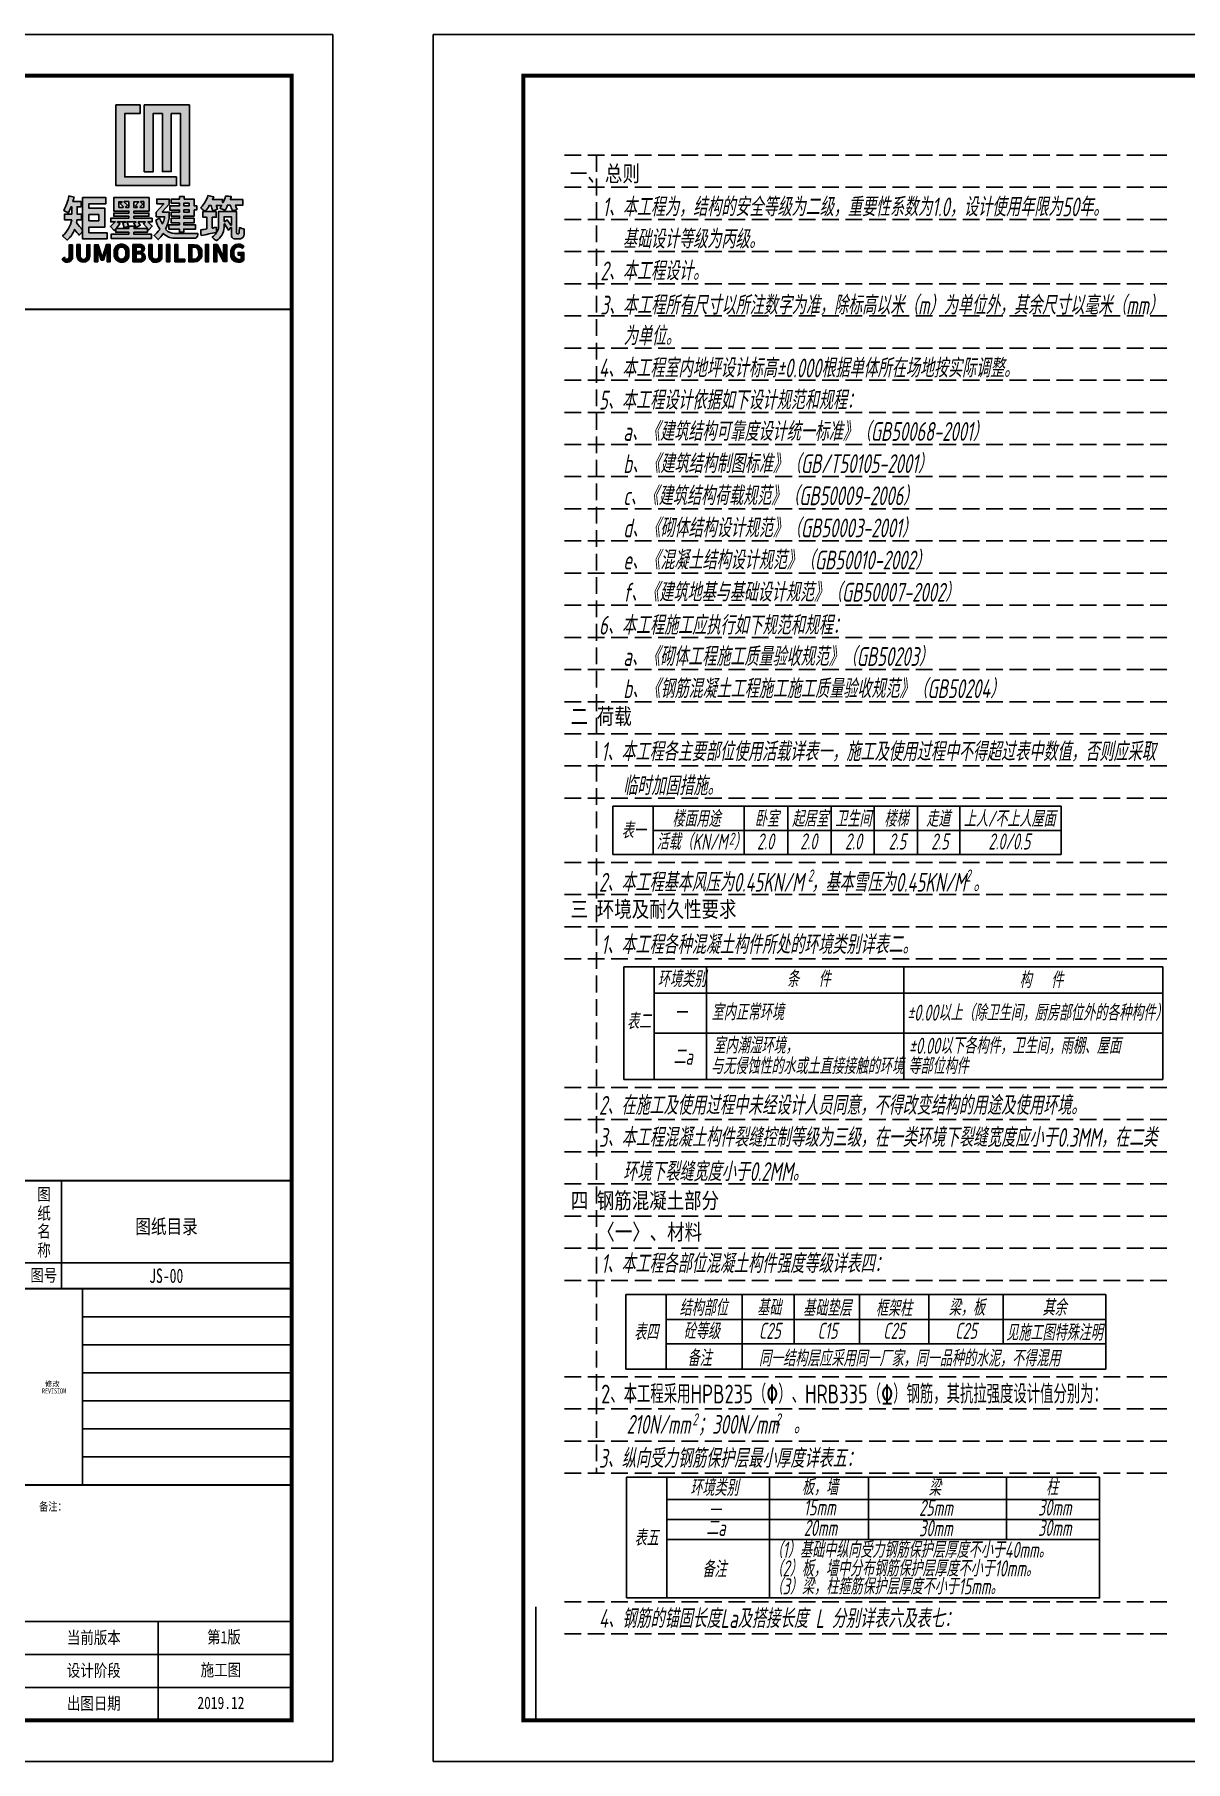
# Model space of a CAD drawing. Header units: millimetres. Extents: x -807114 to 146922, y -468455 to -61603.
# Drawn here: x -582451 to -565260, y -194715 to -168930 of the extents above; entities that cross this region are included whole.
import ezdxf
from ezdxf.enums import TextEntityAlignment as Align

# ---------------------------------------------------------------- set-up
doc = ezdxf.new("R2010")
doc.units = ezdxf.units.MM
doc.header["$LTSCALE"] = 1000
doc.linetypes.add('DASH', pattern=[0.35, 0.25, -0.1])
for name, color, linetype in [('PUB_TEXT', 3, 'Continuous'), ('PUB_TITLE', 4, 'Continuous'), ('YH图签', 7, 'Continuous'), ('建-文字', 7, 'Continuous'), ('标注1', 7, 'Continuous')]:
    doc.layers.add(name, color=color, linetype=linetype)
doc.styles.add('DIM_FONT', font='tssdeng.shx', dxfattribs={"width": 0.7, "bigfont": 'tssdchn.shx'})
doc.styles.add('TEXT', font='gbeitc.shx', dxfattribs={"width": 0.85, "bigfont": 'hztxt.shx'})
doc.styles.add('uni-黑体', font='simhei.ttf')
doc.styles.add('ZDBOX', font='simsun.ttc', dxfattribs={"width": 0.7})
doc.styles.add('宋体', font='simsun.ttc', dxfattribs={"width": 0.8})
doc.styles.add('黑体', font='', dxfattribs={"width": 0.85})
doc.styles.get('黑体').set_extended_font_data('SimHei')

# ---------------------------------------------------------------- blocks, each defined once
blk = doc.blocks.new('rdfhdghkyouy')
h = blk.add_hatch(color=1)
h.dxf.hatch_style = 1
h.paths.add_polyline_path([(2159971.7, 406811.8), (2159998.1, 406811.8), (2159998.1, 406826.8), (2159956.5, 406826.8), (2159956.5, 406688.1), (2160060.7, 406688.1), (2160060.7, 406703), (2159971.7, 406703)])
h = blk.add_hatch(color=1)
h.dxf.hatch_style = 1
h.paths.add_polyline_path([(2160036.5, 406712), (2160051.7, 406712), (2160051.7, 406811.7), (2160067.7, 406811.7), (2160067.7, 406687.9), (2160083, 406687.9), (2160083, 406826.8), (2160005.4, 406826.8), (2160005.4, 406711.8), (2160020.5, 406711.8), (2160020.5, 406811.7), (2160036.5, 406811.7)])
h = blk.add_hatch(color=256)
h.dxf.hatch_style = 1
h.paths.add_polyline_path([(2160122.1, 406633.7), (2160129.2, 406633.7), (2160129.2, 406643.4), (2160106.1, 406643.4), (2160106.1, 406633.6), (2160113.2, 406633.6), (2160113.2, 406613.7, -0.0265), (2160102.5, 406611.9, 0.097106), (2160103.4, 406602.3, -0.005713), (2160129.2, 406607.1, 0.05), (2160129.3, 406616.5, 0.024926), (2160123, 406615, -0.515318), (2160122.1, 406615.5)])
h.paths.add_polyline_path([(2160164, 406643.4), (2160132.9, 406643.4), (2160132.9, 406614.9, -0.1854), (2160122.3, 406599.4, 0.144295), (2160129.6, 406593.4, 0.244594), (2160142.6, 406615.8), (2160142.6, 406622), (2160143.5, 406622), (2160150.1, 406611.1), (2160154.2, 406615.8), (2160155.2, 406615.8), (2160155.2, 406602.9, 0.365184), (2160160.4, 406596.2), (2160170.6, 406596.2, 0.348371), (2160177.2, 406604.6), (2160177.2, 406613.1, 0.011482), (2160169.4, 406615.8), (2160169.4, 406612.2), (2160168.3, 406612.2), (2160168.3, 406606, -0.574481), (2160164, 406606.5)])
h.paths.add_polyline_path([(2160142.7, 406634.5), (2160155.1, 406634.5), (2160155.1, 406620.2), (2160154.2, 406620.2), (2160147.7, 406629.4), (2160144.4, 406626.5), (2160142.7, 406626.5)], flags=16)
h.paths.add_polyline_path([(2160174.7, 406663.9), (2160153.4, 406663.9, 0.07162), (2160154.8, 406669.2, 0.023398), (2160145.3, 406670, -0.080777), (2160140.6, 406658.7), (2160139.9, 406658.7), (2160139.9, 406664.1), (2160122.5, 406664.1, 0.117099), (2160124.9, 406668.9, -0.03015), (2160114.9, 406670.9, -0.103994), (2160102.7, 406650.1, 0.130817), (2160110.2, 406644, 0.122166), (2160116.8, 406653.9), (2160120.3, 406653.9, 0.044245), (2160123.2, 406645.1, 0.137588), (2160131.5, 406647.7, -0.103032), (2160129.3, 406654), (2160138.3, 406654), (2160138.3, 406653.4, -0.005915), (2160135.5, 406649.3, 0.08158), (2160144.3, 406645.8, 0.192586), (2160148, 406654.1), (2160153.2, 406654.1, 0.071285), (2160157.1, 406645.4, 0.167739), (2160165.3, 406647.5, -0.147898), (2160162.2, 406654.1), (2160174.7, 406654.1)])
h = blk.add_hatch(color=256)
h.dxf.hatch_style = 1
h.paths.add_polyline_path([(2159889.6, 406639), (2159889.6, 406651.5), (2159896.6, 406651.5), (2159896.6, 406660.4), (2159882.5, 406660.4, 0.075426), (2159884.5, 406668.2, 0.02828), (2159875.5, 406670.1, -0.101092), (2159866.7, 406645.4, 0.098123), (2159875.1, 406641.4, 0.05359), (2159879.3, 406651.5, -0.000618), (2159880.6, 406651.5), (2159880.6, 406639), (2159868.1, 406639), (2159868.1, 406629.1), (2159880.5, 406629.1, -0.17747), (2159864.8, 406601.7), (2159872.5, 406594.2, 0.125187), (2159885, 406612.1, -0.632942), (2159886.1, 406612.2, 0.035284), (2159893.2, 406602.9, 0.043167), (2159899.3, 406608.9), (2159899.3, 406611.4, -0.026646), (2159888.8, 406624.5, 0.19173), (2159889.4, 406629.1), (2159897.5, 406629.1), (2159897.5, 406639)])
h = blk.add_hatch(color=256)
h.dxf.hatch_style = 1
h.paths.add_polyline_path([(2159899.3, 406596.2), (2159941.3, 406596.2), (2159941.3, 406607), (2159910.1, 406607), (2159910.1, 406616.7), (2159937.6, 406616.7), (2159937.6, 406648.9), (2159910.1, 406648.9), (2159910.1, 406656.7), (2159939.4, 406656.7), (2159939.4, 406667.5), (2159899.3, 406667.5)])
h.paths.add_polyline_path([(2159910, 406638.1), (2159926.9, 406638.1), (2159926.9, 406627.4), (2159910, 406627.4)], flags=16)
h = blk.add_hatch(color=256)
h.dxf.hatch_style = 1
h.paths.add_polyline_path([(2159987.6, 406631.9), (2159987.6, 406635.4), (2160013.4, 406635.4), (2160013.4, 406640.7), (2159987.6, 406640.7), (2159987.6, 406644.3), (2160013.5, 406644.3), (2160013.5, 406667.4), (2159952.9, 406667.4), (2159952.9, 406644.3), (2159978.8, 406644.3), (2159978.8, 406640.8), (2159952.8, 406640.8), (2159952.8, 406635.4), (2159978.7, 406635.4), (2159978.7, 406631.9), (2159947.6, 406631.9), (2159947.5, 406625.6), (2159955.5, 406625.6), (2159947.1, 406617.4), (2159953.6, 406610.7), (2159956.3, 406613.2), (2159956.3, 406607.8), (2159978.7, 406607.8), (2159978.7, 406604.2), (2159948.3, 406604.2), (2159948.3, 406597.1), (2160017.8, 406597.1), (2160017.8, 406604.3), (2159987.6, 406604.3), (2159987.6, 406607.7), (2160010.7, 406607.7), (2160010.7, 406614), (2159987.7, 406614), (2159987.7, 406618.5), (2159977.9, 406618.5), (2159975.7, 406625.6), (2159991.1, 406625.6), (2159987.1, 406623.1), (2159991.6, 406615.7), (2159998.4, 406619.9), (2159994.8, 406625.6), (2160007.1, 406625.6), (2160003.9, 406622.4), (2160013, 406611.8), (2160019.1, 406618.4), (2160011.7, 406625.6), (2160018.8, 406625.6), (2160018.8, 406631.9)])
h.paths.add_polyline_path([(2159974.1, 406625.6), (2159968.3, 406624.2), (2159970.9, 406615.5), (2159977.6, 406617.6), (2159978.6, 406617.6), (2159978.6, 406614.1), (2159957.3, 406614.1), (2159957.3, 406614.9), (2159963.3, 406622.4), (2159959, 406625.6)], flags=16)
h.paths.add_polyline_path([(2159987.6, 406650.6), (2159987.6, 406660.3), (2159995.6, 406660.3), (2159995.6, 406659.4), (2159990, 406654), (2159992.9, 406651.4), (2159992.9, 406650.6)], flags=16)
h.paths.add_polyline_path([(2159978.6, 406650.5), (2159973.4, 406650.5), (2159973.4, 406651.7), (2159976.6, 406654.5), (2159970.6, 406659.5), (2159970.6, 406660.4), (2159978.6, 406660.4)], flags=16)
h.paths.add_polyline_path([(2159998.3, 406650.6), (2159998.3, 406651.5), (2160002.7, 406656), (2159999.2, 406659.5), (2159999.2, 406660.4), (2160004.5, 406660.4), (2160004.5, 406650.6)], flags=16)
h.paths.add_polyline_path([(2159968.9, 406650.6), (2159961.8, 406650.6), (2159961.8, 406660.3), (2159966.9, 406660.3), (2159966.9, 406659.4), (2159963.9, 406657), (2159968.9, 406652.3)], flags=16)
h = blk.add_hatch(color=256)
h.dxf.hatch_style = 1
h.paths.add_polyline_path([(2160048.2, 406632), (2160048.2, 406642.5), (2160036.5, 406642.5), (2160036.5, 406643.4), (2160048.2, 406656), (2160048.2, 406664.8), (2160026.7, 406664.8), (2160026.7, 406656.8), (2160038.4, 406656.8), (2160038.4, 406655.9), (2160025.9, 406642.5), (2160025.9, 406634.5), (2160040.2, 406634.5), (2160040.2, 406632.3, -0.094714), (2160036.7, 406622.6, -0.697354), (2160035.8, 406622.6, 0.000076), (2160031.4, 406631.9), (2160025.4, 406628.7, 0.101136), (2160031.5, 406614, -0.613145), (2160031.3, 406612.1, -0.034324), (2160022.2, 406602.3, 0.063835), (2160029.3, 406595.2, 0.053493), (2160037.4, 406604.9, -0.6157), (2160038.6, 406605.1, 0.207786), (2160060.8, 406597.4), (2160094.1, 406597.4, 0.26103), (2160097.2, 406605.5), (2160057.5, 406605.5, -0.163358), (2160042.8, 406611.7, -0.39359), (2160042.4, 406614.5, 0.079801)])
h = blk.add_hatch(color=256)
h.dxf.hatch_style = 1
h.paths.add_polyline_path([(2160073.1, 406631.8), (2160073.1, 406635.3), (2160091, 406635.3), (2160091, 406646.1), (2160095.6, 406646.1), (2160095.6, 406653.2), (2160090.9, 406653.2), (2160090.9, 406664.7), (2160074.2, 406664.7), (2160074.2, 406669.2), (2160066, 406669.2), (2160066, 406664.7), (2160051.8, 406664.7), (2160051.8, 406657.6), (2160066.1, 406657.6), (2160066.1, 406653.2), (2160049.1, 406653.2), (2160049.1, 406646), (2160066, 406646), (2160066, 406642.5), (2160051.7, 406642.5), (2160051.7, 406635.6), (2160066, 406635.6), (2160066, 406631.8), (2160051.8, 406631.8), (2160051.8, 406623.8), (2160065.9, 406623.8), (2160065.9, 406620.4), (2160047.3, 406620.4), (2160047.3, 406613.1), (2160065.9, 406613.1), (2160065.9, 406607.8), (2160073.3, 406607.8), (2160073.3, 406613.1), (2160093.7, 406613.1), (2160093.7, 406620.3), (2160073.1, 406620.3), (2160073.1, 406623.9), (2160091, 406623.9), (2160091, 406631.8)])
h.paths.add_polyline_path([(2160073.2, 406642.5), (2160073.2, 406646.1), (2160082.8, 406646.1), (2160082.8, 406642.5)], flags=16)
h.paths.add_polyline_path([(2160073.1, 406653.3), (2160073.1, 406657.6), (2160082.8, 406657.6), (2160082.8, 406653.3)], flags=16)
h = blk.add_hatch(color=256)
h.dxf.hatch_style = 1
h.paths.add_polyline_path([(2159876.2, 406565, -0.864465), (2159867.9, 406564.8), (2159864.1, 406561.2, 0.640771), (2159881.6, 406562.6), (2159881.6, 406586.4), (2159876.2, 406586.4)])
h = blk.add_hatch(color=256)
h.dxf.hatch_style = 1
h.paths.add_polyline_path([(2159911.8, 406566.5), (2159911.8, 406586.4), (2159906.5, 406586.4), (2159906.5, 406566.9, -1.009966), (2159894.9, 406566.8), (2159894.9, 406586.5), (2159889.5, 406586.5), (2159889.5, 406567.8, 0.977216)])
h = blk.add_hatch(color=256)
h.dxf.hatch_style = 1
h.paths.add_polyline_path([(2159932.4, 406566.9), (2159926.2, 406586.4), (2159919.7, 406586.4), (2159919.7, 406557.1), (2159925.2, 406557.1), (2159925.2, 406576.5), (2159926, 406576.5), (2159931.3, 406559.8), (2159935.1, 406559.8), (2159941, 406578.5), (2159941.2, 406578.5), (2159941.2, 406557), (2159946.6, 406557), (2159946.6, 406586.5), (2159940.2, 406586.5), (2159934.2, 406566.9)])
h = blk.add_hatch(color=256)
h.dxf.hatch_style = 1
h.paths.add_polyline_path([(2159964.3, 406556.1), (2159969, 406556.1, 0.298348), (2159978.7, 406566.2), (2159978.7, 406577.1, 0.364292), (2159968, 406587.2), (2159964.4, 406587.2, 0.350695), (2159953.7, 406577.3), (2159953.7, 406565.9, 0.26696)])
h.paths.add_polyline_path([(2159959.1, 406567.7), (2159959.1, 406576.1, -0.250076), (2159964.4, 406582.3), (2159968, 406582.3, -0.285743), (2159973.3, 406576.1), (2159973.3, 406567.7, -0.285743), (2159968, 406561.5), (2159964.4, 406561.5, -0.250076)], flags=16)
h = blk.add_hatch(color=256)
h.dxf.hatch_style = 1
h.paths.add_polyline_path([(2160002.1, 406572.3), (2160002.1, 406573.8, 0.826888), (2159997.4, 406586.6), (2159985.9, 406586.6), (2159985.9, 406557.1), (2159997.4, 406557.1, 0.912972)])
h.paths.add_polyline_path([(2159999.8, 406561.5), (2159991.2, 406561.5), (2159991.2, 406570.4), (2160000, 406570.4, -0.432832)], flags=16)
h.paths.add_polyline_path([(2159999.1, 406574.9), (2159991.2, 406574.9), (2159991.2, 406582), (2159999, 406582, -0.583472)], flags=16)
h = blk.add_hatch(color=256)
h.dxf.hatch_style = 1
h.paths.add_polyline_path([(2160028.9, 406556.7, 0.366868), (2160035.7, 406566.7), (2160035.7, 406586.4), (2160030.3, 406586.4), (2160030.3, 406566.7, -0.36078), (2160028, 406562, -0.268116), (2160021.6, 406562.1, -0.217237), (2160018.8, 406566.7), (2160018.8, 406586.5), (2160013.4, 406586.5), (2160013.4, 406567.9, 0.336908), (2160020.8, 406556.6, 0.089531)])
h = blk.add_hatch(color=256)
h.dxf.hatch_style = 1
h.paths.add_polyline_path([(2160049.1, 406586.5), (2160043.7, 406586.5), (2160043.7, 406557), (2160049.1, 406557)])
h = blk.add_hatch(color=256)
h.dxf.hatch_style = 1
h.paths.add_polyline_path([(2160063.3, 406561.5), (2160063.3, 406586.5), (2160058, 406586.5), (2160058, 406557.1), (2160074.9, 406557.1), (2160074.9, 406561.5)])
h = blk.add_hatch(color=256)
h.dxf.hatch_style = 1
h.paths.add_polyline_path([(2160091.8, 406557, 0.327653), (2160104.3, 406566.3, 0.052451), (2160104.3, 406576.9, 0.343572), (2160091.8, 406586.4), (2160081.9, 406586.4), (2160081.9, 406557)])
h.paths.add_polyline_path([(2160087.4, 406561.5), (2160087.4, 406582), (2160093.5, 406582, -0.193939), (2160098.8, 406575.1, -0.007348), (2160098.9, 406567.5, -0.192736), (2160093.5, 406561.5)], flags=16)
h = blk.add_hatch(color=256)
h.dxf.hatch_style = 1
h.paths.add_polyline_path([(2160110.6, 406556.9), (2160115.9, 406556.9), (2160115.9, 406586.5), (2160110.6, 406586.5)])
h = blk.add_hatch(color=256)
h.dxf.hatch_style = 1
h.paths.add_polyline_path([(2160141.7, 406565.9), (2160141, 406565.9), (2160131.1, 406586.5), (2160124.8, 406586.5), (2160124.8, 406557), (2160130.2, 406557), (2160130.2, 406578.4), (2160130.9, 406578.4), (2160141.8, 406557.2), (2160147.1, 406557.2), (2160147.1, 406586.4), (2160141.7, 406586.4)])
h = blk.add_hatch(color=256)
h.dxf.hatch_style = 1
h.paths.add_polyline_path([(2160176.5, 406559.8), (2160176.5, 406573.1), (2160166.7, 406573.1), (2160166.7, 406568.6), (2160172, 406568.6), (2160172, 406561.5, -0.413609), (2160159.6, 406567.7), (2160159.6, 406576.4, -0.631574), (2160173.5, 406579.9), (2160176.5, 406583.6, 0.61009), (2160154.1, 406576), (2160154.1, 406566.7, 0.585231)])
for p, q in [((2160132.9, 406614.9), (2160132.9, 406643.4)), ((2160164, 406643.4), (2160164, 406606.5)), ((2159955.5, 406625.6), (2159947.1, 406617.4)), ((2159957.3, 406614.9), (2159963.3, 406622.4)), ((2160113.2, 406633.6), (2160113.2, 406613.7)), ((2160122.1, 406633.7), (2160122.1, 406615.5)), ((2159864.8, 406601.7), (2159872.5, 406594.2)), ((2160124.8, 406557), (2160124.8, 406586.5)), ((2160147.1, 406586.4), (2160147.1, 406557.2)), ((2159999.1, 406574.9), (2159991.2, 406574.9)), ((2160000, 406570.4), (2159991.2, 406570.4))]:
    blk.add_line(p, q)
for points in [[(2160060.7, 406687.7), (2160060.7, 406703), (2159971.7, 406703), (2159971.7, 406811.8), (2159998.1, 406811.8), (2159998.1, 406826.8), (2159956.5, 406826.8), (2159956.5, 406688.1), (2160060.4, 406688.1)], [(2160083.1, 406687.9), (2160067.7, 406687.9), (2160067.7, 406811.7), (2160051.7, 406811.7), (2160051.7, 406712), (2160036.5, 406712), (2160036.5, 406811.7), (2160020.5, 406811.7), (2160020.5, 406711.8), (2160005.4, 406711.8), (2160005.4, 406826.8), (2160083, 406826.8), (2160083, 406687.9)]]:
    blk.add_lwpolyline(points)
for points in [[(2160174.7, 406663.9), (2160153.4, 406663.9, 0.07162), (2160154.8, 406669.2, 0.023398), (2160145.3, 406670, -0.080777), (2160140.6, 406658.7), (2160139.9, 406658.7), (2160139.9, 406664.1), (2160122.5, 406664.1, 0.117099), (2160124.9, 406668.9, -0.03015), (2160114.9, 406670.9, -0.103994), (2160102.7, 406650.1, 0.130817), (2160110.2, 406644, 0.122166), (2160116.8, 406653.9), (2160120.3, 406653.9, 0.044245), (2160123.2, 406645.1, 0.137588), (2160131.5, 406647.7, -0.103032), (2160129.3, 406654), (2160138.3, 406654), (2160138.3, 406653.4, -0.005915), (2160135.5, 406649.3, 0.08158), (2160144.3, 406645.8, 0.192586), (2160148, 406654.1), (2160153.2, 406654.1, 0.071285), (2160157.1, 406645.4, 0.167739), (2160165.3, 406647.5, -0.147898), (2160162.2, 406654.1), (2160174.7, 406654.1)], [(2159888.8, 406624.5, 0.19173), (2159889.4, 406629.1), (2159897.5, 406629.1), (2159897.5, 406639), (2159889.6, 406639), (2159889.6, 406651.5), (2159896.6, 406651.5), (2159896.6, 406660.4), (2159882.5, 406660.4, 0.075426), (2159884.5, 406668.2, 0.02828), (2159875.5, 406670.1, -0.101092), (2159866.7, 406645.4, 0.098123), (2159875.1, 406641.4, 0.05359), (2159879.3, 406651.5, -0.000618), (2159880.6, 406651.5), (2159880.6, 406639), (2159868.1, 406639), (2159868.1, 406629.1), (2159880.5, 406629.1, -0.17747), (2159864.8, 406601.7), (2159872.5, 406594.2, 0.125187), (2159885, 406612.1, -0.632942), (2159886.1, 406612.2, 0.035284), (2159893.2, 406602.9, 0.043167), (2159899.3, 406608.9), (2159899.3, 406611.4, -0.026646)], [(2160048.2, 406632), (2160048.2, 406642.5), (2160036.5, 406642.5), (2160036.5, 406643.4), (2160048.2, 406656), (2160048.2, 406664.8), (2160026.7, 406664.8), (2160026.7, 406656.8), (2160038.4, 406656.8), (2160038.4, 406655.9), (2160025.9, 406642.5), (2160025.9, 406634.5), (2160040.2, 406634.5), (2160040.2, 406632.3, -0.094714), (2160036.7, 406622.6, -0.697358), (2160035.8, 406622.6, 0.000076), (2160031.4, 406631.9), (2160025.4, 406628.7, 0.101136), (2160031.5, 406614, -0.613145), (2160031.3, 406612.1, -0.034324), (2160022.2, 406602.3, 0.063835), (2160029.3, 406595.2, 0.053493), (2160037.4, 406604.9, -0.6157), (2160038.6, 406605.1, 0.207786), (2160060.8, 406597.4), (2160094.1, 406597.4, 0.26103), (2160097.2, 406605.5), (2160057.5, 406605.5, -0.163358), (2160042.8, 406611.7, -0.335218), (2160042.2, 406614.2, 0.081667)], [(2160129.2, 406643.4), (2160106.1, 406643.4), (2160106.1, 406633.6), (2160113.2, 406633.6), (2160113.2, 406613.7, -0.0265), (2160102.5, 406611.9, 0.097106), (2160103.4, 406602.3, -0.005713), (2160129.2, 406607.1, 0.05), (2160129.3, 406616.5, 0.024926), (2160123, 406615, -0.515318), (2160122.1, 406615.5), (2160122.1, 406633.7), (2160129.2, 406633.7)], [(2160142.6, 406622), (2160143.5, 406622), (2160150.1, 406611.1), (2160154.2, 406615.8), (2160155.2, 406615.8), (2160155.2, 406602.9, 0.365184), (2160160.4, 406596.2), (2160170.6, 406596.2, 0.348371), (2160177.2, 406604.6), (2160177.2, 406613.1, 0.011482), (2160169.4, 406615.8), (2160169.4, 406612.2), (2160168.3, 406612.2), (2160168.3, 406606, -0.574481), (2160164, 406606.5), (2160164, 406643.4), (2160132.9, 406643.4), (2160132.9, 406614.9, -0.1854), (2160122.3, 406599.4, 0.144295), (2160129.6, 406593.4, 0.244594), (2160142.6, 406615.8)], [(2159881.6, 406586.4), (2159876.2, 406586.4), (2159876.2, 406565, -0.864465), (2159867.9, 406564.8), (2159864.1, 406561.2, 0.640771), (2159881.6, 406562.6)], [(2159894.9, 406566.8), (2159894.9, 406586.5), (2159889.5, 406586.5), (2159889.5, 406567.8, 0.977216), (2159911.8, 406566.5), (2159911.8, 406586.4), (2159906.5, 406586.4), (2159906.5, 406566.7, -0.98776)], [(2159978.7, 406566.2), (2159978.7, 406577.1, 0.364292), (2159968, 406587.2), (2159964.4, 406587.2, 0.350695), (2159953.7, 406577.3), (2159953.7, 406565.9, 0.26696), (2159964.3, 406556.1), (2159969, 406556.1, 0.298348)], [(2159959.1, 406567.7), (2159959.1, 406576.1, -0.250076), (2159964.4, 406582.3), (2159968, 406582.3, -0.285743), (2159973.3, 406576.1), (2159973.3, 406567.7, -0.285743), (2159968, 406561.5), (2159964.4, 406561.5, -0.250076)], [(2160002.1, 406572.3), (2160002.1, 406573.8, 0.826888), (2159997.4, 406586.6), (2159985.9, 406586.6), (2159985.9, 406557.1), (2159997.4, 406557.1, 0.912972)], [(2159999.1, 406574.9), (2159991.2, 406574.9), (2159991.2, 406582), (2159999, 406582, -0.583472)], [(2160035.7, 406566.7), (2160035.7, 406586.4), (2160030.3, 406586.4), (2160030.3, 406566.7, -0.36078), (2160028, 406562, -0.268116), (2160021.6, 406562.1, -0.217237), (2160018.8, 406566.7), (2160018.8, 406586.5), (2160013.4, 406586.5), (2160013.4, 406567.9, 0.336908), (2160020.8, 406556.6, 0.089531), (2160028.9, 406556.7, 0.366868)], [(2160104.3, 406566.3, 0.052451), (2160104.3, 406576.9, 0.343572), (2160091.8, 406586.4), (2160081.9, 406586.4), (2160081.9, 406557), (2160091.8, 406557, 0.327653)], [(2160087.4, 406582), (2160093.5, 406582, -0.193939), (2160098.8, 406575.1, -0.007348), (2160098.9, 406567.5, -0.192736), (2160093.5, 406561.5), (2160087.4, 406561.5)], [(2160159.6, 406567.7), (2160159.6, 406576.4, -0.631574), (2160173.5, 406579.9), (2160176.5, 406583.6, 0.61009), (2160154.1, 406576), (2160154.1, 406566.7, 0.585231), (2160176.5, 406559.8), (2160176.5, 406573.1), (2160166.7, 406573.1), (2160166.7, 406568.6), (2160172, 406568.6), (2160172, 406561.5, -0.413609)], [(2159999.8, 406561.5), (2159991.2, 406561.5), (2159991.2, 406570.4), (2160000, 406570.4, -0.432832)]]:
    blk.add_lwpolyline(points, format="xyb", close=True)
for points in [[(2159939.4, 406656.7), (2159939.4, 406667.5), (2159899.3, 406667.5), (2159899.3, 406596.2), (2159941.3, 406596.2), (2159941.3, 406607), (2159910.1, 406607), (2159910.1, 406616.7), (2159937.6, 406616.7), (2159937.6, 406648.9), (2159910.1, 406648.9), (2159910.1, 406656.7)], [(2159937.6, 406648.9), (2159910.1, 406648.9), (2159910.1, 406656.7), (2159939.4, 406656.7), (2159939.4, 406667.5), (2159899.3, 406667.5), (2159899.3, 406596.2), (2159941.3, 406596.2), (2159941.3, 406607), (2159910.1, 406607), (2159910.1, 406616.7), (2159937.6, 406616.7)], [(2160010.7, 406614), (2159987.7, 406614), (2159987.7, 406618.5), (2159977.9, 406618.5), (2159975.7, 406625.6), (2159991.1, 406625.6), (2159987.1, 406623.1), (2159991.6, 406615.7), (2159998.4, 406619.9), (2159994.8, 406625.6), (2160007.1, 406625.6), (2160003.9, 406622.4), (2160013, 406611.8), (2160019.1, 406618.4), (2160011.7, 406625.6), (2160018.8, 406625.6), (2160018.8, 406631.9), (2159987.6, 406631.9), (2159987.6, 406635.4), (2160013.4, 406635.4), (2160013.4, 406640.7), (2159987.6, 406640.7), (2159987.6, 406644.3), (2160013.5, 406644.3), (2160013.5, 406667.4), (2159952.9, 406667.4), (2159952.9, 406644.3), (2159978.8, 406644.3), (2159978.8, 406640.8), (2159952.8, 406640.8), (2159952.8, 406635.4), (2159978.7, 406635.4), (2159978.7, 406631.9), (2159947.6, 406631.9), (2159947.5, 406625.6), (2159955.5, 406625.6), (2159947.1, 406617.4), (2159953.6, 406610.7), (2159956.3, 406613.2), (2159956.3, 406607.8), (2159978.7, 406607.8), (2159978.7, 406604.2), (2159948.3, 406604.2), (2159948.3, 406597.1), (2160017.8, 406597.1), (2160017.8, 406604.3), (2159987.6, 406604.3), (2159987.6, 406607.7), (2160010.7, 406607.7)], [(2159968.9, 406650.6), (2159961.8, 406650.6), (2159961.8, 406660.3), (2159966.9, 406660.3), (2159966.9, 406659.4), (2159963.9, 406657), (2159968.9, 406652.3)], [(2159978.6, 406650.5), (2159973.4, 406650.5), (2159973.4, 406651.7), (2159976.6, 406654.5), (2159970.6, 406659.5), (2159970.6, 406660.4), (2159978.6, 406660.4)], [(2159987.6, 406650.6), (2159987.6, 406660.3), (2159995.6, 406660.3), (2159995.6, 406659.4), (2159990, 406654), (2159992.9, 406651.4), (2159992.9, 406650.6)], [(2159998.3, 406650.6), (2159998.3, 406651.5), (2160002.7, 406656), (2159999.2, 406659.5), (2159999.2, 406660.4), (2160004.5, 406660.4), (2160004.5, 406650.6)], [(2160091, 406646.1), (2160095.6, 406646.1), (2160095.6, 406653.2), (2160090.9, 406653.2), (2160090.9, 406664.7), (2160074.2, 406664.7), (2160074.2, 406669.2), (2160066, 406669.2), (2160066, 406664.7), (2160051.8, 406664.7), (2160051.8, 406657.6), (2160066.1, 406657.6), (2160066.1, 406653.2), (2160049.1, 406653.2), (2160049.1, 406646), (2160066, 406646), (2160066, 406642.5), (2160051.7, 406642.5), (2160051.7, 406635.6), (2160066, 406635.6), (2160066, 406631.8), (2160051.8, 406631.8), (2160051.8, 406623.8), (2160065.9, 406623.8), (2160065.9, 406620.4), (2160047.3, 406620.4), (2160047.3, 406613.1), (2160065.9, 406613.1), (2160065.9, 406607.8), (2160073.3, 406607.8), (2160073.3, 406613.1), (2160093.7, 406613.1), (2160093.7, 406620.3), (2160073.1, 406620.3), (2160073.1, 406623.9), (2160091, 406623.9), (2160091, 406631.8), (2160073.1, 406631.8), (2160073.1, 406635.3), (2160091, 406635.3)], [(2160073.1, 406657.6), (2160082.8, 406657.6), (2160082.8, 406653.3), (2160073.1, 406653.3)], [(2160073.1, 406653.3), (2160073.1, 406657.6), (2160082.8, 406657.6), (2160082.8, 406653.3)], [(2160073.2, 406646.1), (2160082.8, 406646.1), (2160082.8, 406642.5), (2160073.2, 406642.5)], [(2160073.2, 406642.5), (2160073.2, 406646.1), (2160082.8, 406646.1), (2160082.8, 406642.5)], [(2159910, 406638.1), (2159926.9, 406638.1), (2159926.9, 406627.4), (2159910, 406627.4)], [(2159910, 406627.4), (2159910, 406638.1), (2159926.9, 406638.1), (2159926.9, 406627.4)], [(2159978.6, 406614.1), (2159957.3, 406614.1), (2159957.3, 406614.9), (2159963.3, 406622.4), (2159959, 406625.6), (2159974.1, 406625.6), (2159968.3, 406624.2), (2159970.9, 406615.5), (2159977.6, 406617.6), (2159978.6, 406617.6)], [(2160142.7, 406626.5), (2160142.7, 406634.5), (2160155.1, 406634.5), (2160155.1, 406620.2), (2160154.2, 406620.2), (2160147.7, 406629.4), (2160144.4, 406626.5)], [(2159925.2, 406576.5), (2159926, 406576.5), (2159931.3, 406559.8), (2159935.1, 406559.8), (2159941, 406578.5), (2159941.2, 406578.5), (2159941.2, 406557), (2159946.6, 406557), (2159946.6, 406586.5), (2159940.2, 406586.5), (2159934.2, 406566.9), (2159932.4, 406566.9), (2159926.2, 406586.4), (2159919.7, 406586.4), (2159919.7, 406557.1), (2159925.2, 406557.1)], [(2160043.7, 406586.5), (2160049.1, 406586.5), (2160049.1, 406557), (2160043.7, 406557)], [(2160049.1, 406586.5), (2160043.7, 406586.5), (2160043.7, 406557), (2160049.1, 406557)], [(2160063.3, 406586.5), (2160058, 406586.5), (2160058, 406557.1), (2160074.9, 406557.1), (2160074.9, 406561.5), (2160063.3, 406561.5)], [(2160110.6, 406586.5), (2160115.9, 406586.5), (2160115.9, 406556.9), (2160110.6, 406556.9)], [(2160115.9, 406586.5), (2160110.6, 406586.5), (2160110.6, 406556.9), (2160115.9, 406556.9)], [(2160130.2, 406578.4), (2160130.9, 406578.4), (2160141.8, 406557.2), (2160147.1, 406557.2), (2160147.1, 406586.4), (2160141.7, 406586.4), (2160141.7, 406565.9), (2160141, 406565.9), (2160131.1, 406586.5), (2160124.8, 406586.5), (2160124.8, 406557), (2160130.2, 406557)]]:
    blk.add_lwpolyline(points, close=True)
for centre, radius, start, end in [((2159835.1, 406636.8), 46, 310.1249, 350.379), ((2159843.4, 406627.8), 44.4, 310.8521, 339.4229), ((2160058.6, 406626.8), 29.5, 227.33, 274.283)]:
    blk.add_arc(centre, radius, start, end)
blk = doc.blocks.new('A$C23C51293')
for p, q in [((52800, 11500), (52800, 14125)), ((51900, 12125), (58400, 12125))]:
    blk.add_line(p, q)
at = {"const_width": 50}
for points in [[(51900, 35319), (58400, 35319)], [(51900, 14125), (58400, 14125)], [(51900, 11500), (58400, 11500)], [(51900, 6722), (58400, 6722)]]:
    blk.add_lwpolyline(points, dxfattribs=at)
at = {"layer": 'PUB_TITLE'}
for p, q in [((51900, 3400), (58400, 3400)), ((55150, 1000), (55150, 3400)), ((51900, 2600), (58400, 2600)), ((51900, 1800), (58400, 1800))]:
    blk.add_line(p, q, dxfattribs=at)
for points in [[(0, 0), (59400, 0), (59400, 42000), (0, 42000)], [(2191, 1000), (58400, 1000), (58400, 41000), (2191, 41000)]]:
    blk.add_lwpolyline(points, close=True, dxfattribs=at)
at = {"layer": 'PUB_TITLE', "const_width": 100}
blk.add_lwpolyline([(2191, 1000), (58400, 1000), (58400, 41000), (2191, 41000)], close=True, dxfattribs=at)
at = {"layer": 'PUB_TITLE'}
blk.add_lwpolyline([(51900, 6722), (58400, 6722)], dxfattribs=at)
for points in [[(53314, 11500), (53314, 11500), (53314, 6752), (53314, 6752)], [(53314, 10817), (53314, 10817), (57102, 10817), (58400, 10817)], [(53314, 10135), (53314, 10135), (57102, 10135), (58400, 10135)], [(53314, 9452), (53314, 9452), (57102, 9452), (58400, 9452)], [(53314, 8770), (53314, 8770), (57102, 8770), (58400, 8770)], [(53314, 8087), (53314, 8087), (57102, 8087), (58400, 8087)], [(53314, 7405), (53314, 7405), (57102, 7405), (58400, 7405)]]:
    blk.add_open_spline(points, degree=3, dxfattribs=at)
at = {"xscale": 14.14285714285714, "yscale": 14.14285714285714, "zscale": 14.14285714285714}
blk.add_blockref('rdfhdghkyouy', (-30493832, -5713404), dxfattribs=at)
at = {"style": 'ZDBOX', "width": 0.8}
for s, height, p in [('图', 300, (52377, 13790)), ('纸', 300, (52377, 13338)), ('名', 300, (52377, 12901)), ('称', 300, (52377, 12441)), ('图号', 300, (52371, 11822)), ('备注：', 200, (52591, 6207))]:
    blk.add_text(s, height=height, dxfattribs=at).set_placement(p, align=Align.MIDDLE)
for s, p in [('当前版本', (52932, 2863)), ('第1版', (56343, 2876)), ('设计阶段', (52932, 2063)), ('施工图', (56186, 2076)), ('出图日期', (52932, 1263)), ('2019.12', (56108, 1276))]:
    blk.add_text(s, height=300, dxfattribs=at).set_placement(p)
at = {"layer": 'PUB_TEXT', "color": 8, "style": '宋体'}
blk.add_text('修改', height=127.1, dxfattribs=at).set_placement((52397, 9119))
at = {"layer": 'PUB_TEXT', "color": 8, "style": '宋体', "width": 0.7}
blk.add_text('REVISION', height=127.1, dxfattribs=at).set_placement((52328, 8911), align=Align.BOTTOM_LEFT)

msp = doc.modelspace()

# ---------------------------------------------------------------- linework, layer by layer
msp.add_line((-574961.4, -194096.4), (-561242.4, -194096.4))
at = {"layer": 'PUB_TEXT', "color": 4}
for p, q in [((-573212.8, -180452.8), (-573212.8, -181172.8)), ((-571853.1, -180452.8), (-571853.1, -181172.8)), ((-571197.4, -180452.8), (-571197.4, -181172.8)), ((-570552.9, -180452.8), (-570552.9, -181172.8)), ((-569907.7, -180452.8), (-569907.7, -181172.8)), ((-569262.6, -180452.8), (-569262.6, -181172.8)), ((-568628.5, -180452.8), (-568628.5, -181172.8)), ((-568628.5, -180452.8), (-568628.5, -181172.8)), ((-573212.8, -180812.8), (-567116.6, -180812.8)), ((-573196, -182851.4), (-573196, -184531.4)), ((-572412.9, -182851.4), (-572412.9, -184531.4)), ((-569467.9, -182851.4), (-569467.9, -184531.4)), ((-573196, -183241.4), (-565608.8, -183241.4)), ((-573196, -183841.4), (-565608.8, -183841.4)), ((-573616.8, -187743.6), (-573616.8, -188855.1)), ((-573016.8, -187743.6), (-573016.8, -188855.1)), ((-571881.9, -187743.6), (-571881.9, -188855.1)), ((-571106.4, -187743.6), (-571106.4, -188480.7)), ((-570129.8, -187743.6), (-570129.8, -188480.7)), ((-569091.8, -187743.6), (-569091.8, -188480.7)), ((-567980.7, -187743.6), (-567980.7, -188480.7)), ((-573016.8, -188118), (-566451.8, -188118)), ((-573016.8, -188480.7), (-566451.8, -188480.7)), ((-573008.2, -190471.4), (-573008.2, -192271.5)), ((-571474.1, -190471.4), (-571474.1, -192271.5)), ((-569996.3, -190471.4), (-569996.3, -191400.9)), ((-567933.2, -190471.4), (-567933.2, -191400.9)), ((-573008.2, -190801.1), (-566541.9, -190801.1)), ((-573008.2, -191100.9), (-566541.9, -191100.9)), ((-573008.2, -191400.9), (-566541.9, -191400.9))]:
    msp.add_line(p, q, dxfattribs=at)
at = {"layer": 'PUB_TEXT', "color": 255}
msp.add_line((-574961.4, -194096.4), (-574961.4, -192407.4), dxfattribs=at)
at = {"layer": 'PUB_TEXT', "color": 4}
for points in [[(-573812.8, -181172.8), (-567116.6, -181172.8), (-567116.6, -180452.8), (-573812.8, -180452.8), (-573812.8, -181172.8)], [(-573647.9, -182851.4), (-565598.3, -182851.4), (-565598.3, -184531.4), (-573647.9, -184531.4), (-573647.9, -182851.4)]]:
    msp.add_lwpolyline(points, dxfattribs=at)
for points in [[(-566451.8, -188855.1), (-573616.8, -188855.1), (-573616.8, -187743.6), (-566451.8, -187743.6)], [(-573608.2, -192271.5), (-566541.9, -192271.5), (-566541.9, -190471.4), (-573608.2, -190471.4)]]:
    msp.add_lwpolyline(points, close=True, dxfattribs=at)
at = {"layer": '标注1', "color": 251, "linetype": 'DASH'}
for p, q in [((-574536.4, -170731.4), (-565538, -170731.4)), ((-574056.4, -170731.4), (-574056.4, -190411.4)), ((-574536.4, -171211.4), (-565538, -171211.4)), ((-574536.4, -171691.4), (-565538, -171691.4)), ((-574536.4, -172171.4), (-565538, -172171.4)), ((-574536.4, -172651.4), (-565538, -172651.4)), ((-574536.4, -173131.4), (-565538, -173131.4)), ((-574536.4, -173611.4), (-565538, -173611.4)), ((-574536.4, -174091.4), (-565538, -174091.4)), ((-574536.4, -174571.4), (-565538, -174571.4)), ((-574536.4, -175051.4), (-565538, -175051.4)), ((-574536.4, -175531.4), (-565538, -175531.4)), ((-574536.4, -176011.4), (-565538, -176011.4)), ((-574536.4, -176491.4), (-565538, -176491.4)), ((-574536.4, -176971.4), (-565538, -176971.4)), ((-574536.4, -177451.4), (-565538, -177451.4)), ((-574536.4, -177931.4), (-565538, -177931.4)), ((-574536.4, -178411.4), (-565538, -178411.4)), ((-574536.4, -178891.4), (-565538, -178891.4)), ((-574536.4, -179371.4), (-565538, -179371.4)), ((-574536.4, -179851.4), (-565538, -179851.4)), ((-574536.4, -180331.4), (-565538, -180331.4)), ((-574536.4, -181291.4), (-565538, -181291.4)), ((-574536.4, -181771.4), (-565538, -181771.4)), ((-574536.4, -182251.4), (-565538, -182251.4)), ((-574536.4, -182731.4), (-565538, -182731.4)), ((-574536.4, -184651.4), (-565538, -184651.4)), ((-574536.4, -185131.4), (-565538, -185131.4)), ((-574536.4, -185611.4), (-565538, -185611.4)), ((-574536.4, -186091.4), (-565538, -186091.4)), ((-574536.4, -186571.4), (-565538, -186571.4)), ((-574536.4, -187051.4), (-565538, -187051.4)), ((-574536.4, -187531.4), (-565538, -187531.4)), ((-574536.4, -188971.4), (-565538, -188971.4)), ((-574536.4, -189451.4), (-565538, -189451.4)), ((-574536.4, -189931.4), (-565538, -189931.4)), ((-574536.4, -190411.4), (-565538, -190411.4)), ((-574536.4, -190411.4), (-565538, -190411.4)), ((-574536.4, -192331.4), (-565538, -192331.4)), ((-574536.4, -192811.4), (-565538, -192811.4))]:
    msp.add_line(p, q, dxfattribs=at)

# ---------------------------------------------------------------- block references
at = {"layer": 'YH图签', "color": 3, "xscale": 0.6139071003364279, "yscale": 0.6139071003364279, "zscale": 0.6139071003364279}
for p in [(-614462.3, -194714.5), (-576496.2, -194714.5)]:
    msp.add_blockref('A$C23C51293', p, dxfattribs=at)

# ---------------------------------------------------------------- texts
at = {"layer": 'PUB_TEXT', "color": 3, "style": '黑体', "width": 0.8}
for s, p in [('一、总则', (-574452.5, -171126.2)), ('二 荷载', (-574442.9, -179229.2)), ('三 环境及耐久性要求', (-574442.9, -182109.2)), ('四 钢筋混凝土部分', (-574442.9, -186459.2)), ('〈一〉、材料', (-574044.9, -186926.9))]:
    msp.add_text(s, height=238.99, dxfattribs=at).set_placement(p)
at = {"layer": 'PUB_TEXT', "color": 0, "width": 0.75}
for s, height, style, p in [('1、本工程为，结构的安全等级为二级，重要性系数为1.0，设计使用年限为50年。', 280, 'TEXT', (-573966.5, -171644)), ('基础设计等级为丙级。', 280, 'TEXT', (-573666.6, -172124)), ('2、本工程设计。', 280, 'TEXT', (-573998.5, -172599.8)), ('3、本工程所有尺寸以所注数字为准，除标高以米（m）为单位外，其余尺寸以毫米（mm）', 280, 'TEXT', (-573999, -173110.7)), ('为单位。', 280, 'TEXT', (-573654.1, -173569.3)), ('5、本工程设计依据如下设计规范和规程：', 280, 'TEXT', (-574020.2, -174529.3)), ('a、《建筑结构可靠度设计统一标准》（GB50068-2001）', 280, 'TEXT', (-573657, -174997.2)), ('b、《建筑结构制图标准》（GB/T50105-2001）', 280, 'TEXT', (-573657, -175477.2)), ('c、《建筑结构荷载规范》（GB50009-2006）', 280, 'TEXT', (-573657, -175957.2)), ('d、《砌体结构设计规范》（GB50003-2001）', 280, 'TEXT', (-573657, -176437.2)), ('e、《混凝土结构设计规范》（GB50010-2002）', 280, 'TEXT', (-573657, -176917.2)), ('f、《建筑地基与基础设计规范》（GB50007-2002）', 280, 'TEXT', (-573657, -177397.2)), ('6、本工程施工应执行如下规范和规程：', 280, 'TEXT', (-574020.2, -177889.3)), ('a、《砌体工程施工质量验收规范》（GB50203）', 280, 'TEXT', (-573657, -178357.2)), ('b、《钢筋混凝土工程施工施工质量验收规范》（GB50204）', 280, 'TEXT', (-573657, -178837.2)), ('1、本工程各主要部位使用活载详表一，施工及使用过程中不得超过表中数值，否则应采取', 280, 'TEXT', (-573987.6, -179777.7)), ('临时加固措施。', 280, 'TEXT', (-573661.4, -180286.8)), ('表一', 240, 'TEXT', (-573682.7, -180935.2)), ('楼面用途', 240, 'TEXT', (-572926.1, -180759.7)), ('卧室', 240, 'TEXT', (-571694.7, -180759.7)), ('起居室', 240, 'TEXT', (-571138.7, -180759.7)), ('卫生间', 240, 'TEXT', (-570493.5, -180759.7)), ('楼梯', 240, 'TEXT', (-569760.5, -180759.7)), ('走道', 240, 'TEXT', (-569136.2, -180759.7)), ('上人/不上人屋面', 240, 'TEXT', (-568573.3, -180759.7)), ('活载（KN/M ）', 240, 'TEXT', (-573161.2, -181102.6)), ('2.0', 240, 'TEXT', (-571659.7, -181098.4)), ('2.0', 240, 'TEXT', (-571015.3, -181097)), ('2.0', 240, 'TEXT', (-570346, -181098.4)), ('2.5', 240, 'TEXT', (-569693.6, -181098.4)), ('2.5', 240, 'TEXT', (-569058.7, -181098.4)), ('2.0/0.5', 240, 'TEXT', (-568204, -181098.4)), ('2、本工程基本风压为0.45KN/M ，基本雪压为0.45KN/M 。', 280, 'TEXT', (-574020.2, -181727.7)), ('1、本工程各种混凝土构件所处的环境类别详表二。', 280, 'TEXT', (-573987.6, -182657.7)), ('环境类别', 240, 'TEXT', (-573144.1, -183152.9)), ('条   件', 240, 'TEXT', (-571215.1, -183152.9)), ('构   件', 240, 'TEXT', (-567741.5, -183166.9)), ('表二', 240, 'TEXT', (-573604.3, -183784.4)), ('一', 240, 'TEXT', (-572890.4, -183656.6)), ('室内正常环境', 240, 'TEXT', (-572339.8, -183647.6)), ('%%p0.00以上（除卫生间，厨房部位外的各种构件）', 240, 'TEXT', (-569417.3, -183654.2)), ('二a', 240, 'TEXT', (-572907.3, -184313.1)), ('室内潮湿环境，', 240, 'TEXT', (-572314.6, -184144.5)), ('%%p0.00以下各构件，卫生间，雨棚、屋面', 240, 'TEXT', (-569391.5, -184148.3)), ('与无侵蚀性的水或土直接接触的环境', 240, 'TEXT', (-572348.5, -184451.6)), ('等部位构件', 240, 'TEXT', (-569401.4, -184451.8)), ('2、在施工及使用过程中未经设计人员同意，不得改变结构的用途及使用环境。', 280, 'TEXT', (-574020.2, -185057.7)), ('3、本工程混凝土构件裂缝控制等级为三级，在一类环境下裂缝宽度应小于0.3MM，在二类', 280, 'TEXT', (-574020.2, -185537.7)), ('环境下裂缝宽度小于0.2MM。', 280, 'TEXT', (-573661.4, -186047.7)), ('1、本工程各部位混凝土构件强度等级详表四：', 280, 'TEXT', (-573987.6, -187420.6)), ('结构部位', 240, 'TEXT', (-572819.4, -188061.4)), ('基础', 240, 'TEXT', (-571659.8, -188058.4)), ('基础垫层', 240, 'TEXT', (-570973, -188064.7)), ('框架柱', 240, 'TEXT', (-569886.4, -188067.3)), ('梁，板', 240, 'TEXT', (-568796, -188057)), ('其余', 240, 'TEXT', (-567397.6, -188058.3)), ('表四', 240, 'TEXT', (-573497, -188425.1)), ('砼等级', 240, 'TEXT', (-572756.4, -188409.2)), ('C25', 240, 'TEXT', (-571631.6, -188404.4)), ('C15', 240, 'TEXT', (-570756.4, -188404.4)), ('C25', 240, 'TEXT', (-569775.1, -188404.4)), ('C25', 240, 'TEXT', (-568701, -188404.4)), ('见施工图特殊注明', 240, 'TEXT', (-567938.9, -188430.9)), ('备注', 240, 'TEXT', (-572699.7, -188812.1)), ('同一结构层应采用同一厂家，同一品种的水泥，不得混用', 240, 'TEXT', (-571632.2, -188815.4)), ('2、本工程采用HPB235（%%130）、HRB335（%%131）钢筋，其抗拉强度设计值分别为：', 280, 'DIM_FONT', (-573987.6, -189368.3)), ('210N/mm ；300N/mm  。', 280, 'TEXT', (-573607.7, -189822.1)), ('2', 180, 'TEXT', (-572623.7, -189696.3)), ('2', 180, 'TEXT', (-571385.3, -189696.3)), ('3、纵向受力钢筋保护层最小厚度详表五：', 280, 'TEXT', (-574020.2, -190328.8)), ('环境类别', 240, 'TEXT', (-572658.2, -190748.3)), ('板，墙', 240, 'TEXT', (-570991.5, -190737.6)), ('梁', 240, 'TEXT', (-569095.8, -190747.4)), ('柱', 240, 'TEXT', (-567344, -190740.5)), ('15mm', 240, 'TEXT', (-570961.1, -191041)), ('30mm', 240, 'TEXT', (-567463.4, -191043)), ('一', 240, 'TEXT', (-572382, -191085.6)), ('25mm', 240, 'TEXT', (-569238.5, -191047.8)), ('表五', 240, 'TEXT', (-573492.4, -191496.5)), ('二a', 240, 'TEXT', (-572418.4, -191346.2)), ('20mm', 240, 'TEXT', (-570961.1, -191347.4)), ('30mm', 240, 'TEXT', (-569238.5, -191352.2)), ('30mm', 240, 'TEXT', (-567463.4, -191347.4)), ('（1）基础中纵向受力钢筋保护层厚度不小于40mm。', 240, 'TEXT', (-571457.5, -191674.3)), ('备注', 240, 'TEXT', (-572478.1, -191963.4)), ('（2）板，墙中分布钢筋保护层厚度不小于10mm。', 240, 'TEXT', (-571457.5, -191951.7)), ('（3）梁，柱箍筋保护层厚度不小于15mm。', 240, 'TEXT', (-571457.5, -192219.6)), ('4、钢筋的锚固长度La及搭接长度 L 分别详表六及表七：', 280, 'TEXT', (-574020.2, -192720.9))]:
    msp.add_text(s, height=height, dxfattribs=dict(at, style=style)).set_placement(p)
at = {"layer": 'PUB_TEXT', "style": 'TEXT', "width": 0.75}
msp.add_text('4、本工程室内地坪设计标高%%P0.000根据单体所在场地按实际调整。', height=280, dxfattribs=at).set_placement((-574020.2, -174049.3))
at = {"layer": 'PUB_TEXT', "color": 0, "style": 'TEXT', "width": 0.75}
for p in [(-572078.3, -180847.4), (-570899.6, -181396.4), (-568545.7, -181396.4)]:
    msp.add_text('2', height=180, dxfattribs=at).set_placement(p, align=Align.TOP_LEFT)
at = {"layer": '建-文字', "style": 'uni-黑体'}
for s, width, p in [('图纸目录', 0.8, (-580945.6, -186833.6)), ('JS-00', 0.7, (-580737.9, -187569.5))]:
    msp.add_text(s, height=213.77, dxfattribs=dict(at, width=width)).set_placement(p)

doc.saveas('drawing.dxf')
